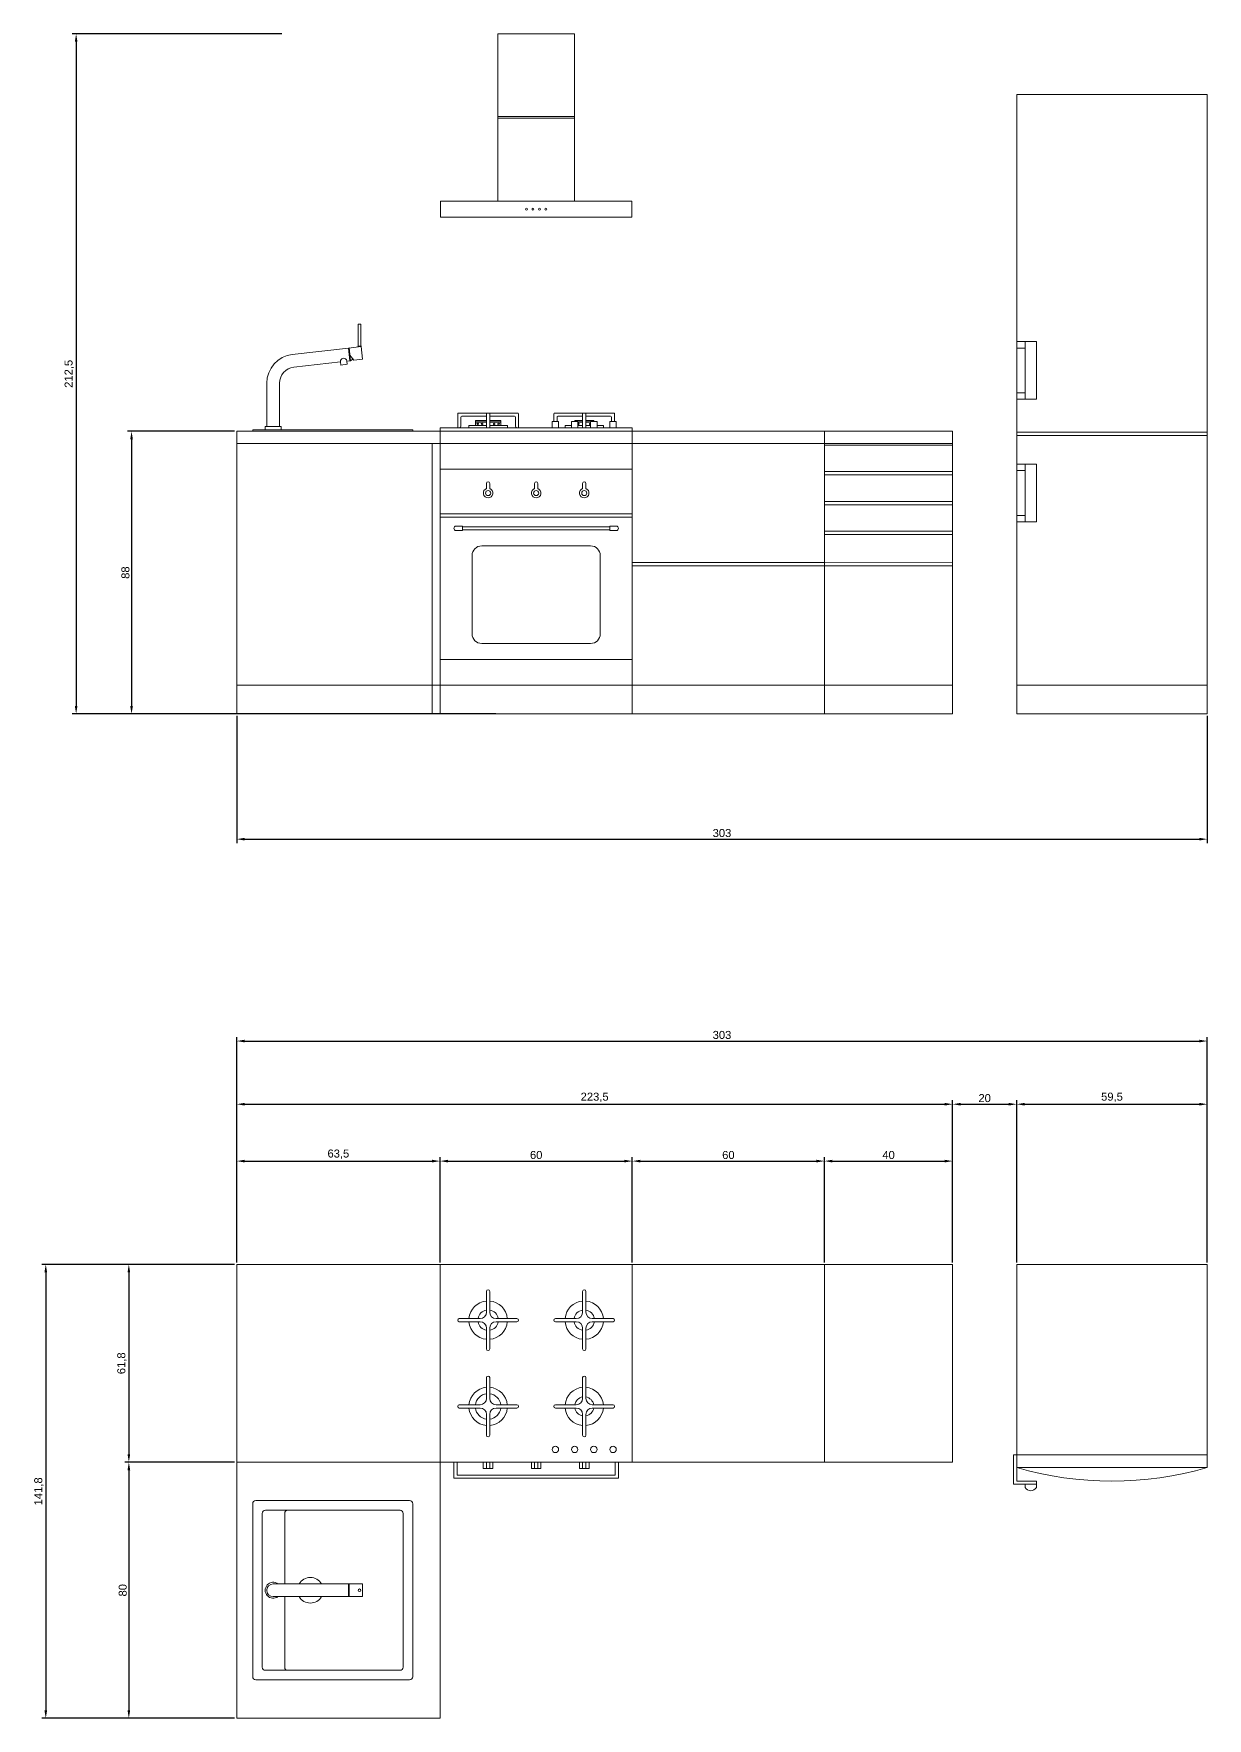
# Model space of a CAD drawing. Header units: millimetres. Extents: x 8372 to 10064, y 3867 to 4393.
# Drawn here: x 9335 to 9701, y 3867 to 4393 of the extents above; entities that cross this region are included whole.
import ezdxf

# ---------------------------------------------------------------- set-up
doc = ezdxf.new("R2010")
doc.units = ezdxf.units.MM
doc.layers.add('L_PIANTA PROSP', color=7, linetype='Continuous', lineweight=20)
doc.layers.add('L_QUOTE', color=7, linetype='Continuous', lineweight=0)
doc.styles.get("Standard").update_dxf_attribs({"font": 'arial.ttf'})
doc.dimstyles.new('ISO-25', dxfattribs={"dimtxt": 2.5, "dimasz": 2.5, "dimexe": 1.25, "dimexo": 0.625, "dimtad": 1, "dimtxsty": 'Standard', "dimcen": 2.5, "dimadec": 0, "dimazin": 0, "dimtfac": 1, "dimtmove": 0, "dimatfit": 3, "dimfxl": 1, "dimarcsym": 0})

# ---------------------------------------------------------------- blocks, each defined once
blk = doc.blocks.new('*D16')
at = {"layer": 'Defpoints', "color": 0, "transparency": 16777216}
for p in [(9397.88, 4180.51), (9700.88, 4180.51), (9700.88, 4141.4)]:
    blk.add_point(p, dxfattribs=at)
at = {"layer": 'L_QUOTE', "color": 0, "lineweight": -2, "transparency": 16777216}
for p, q in [((9397.88, 4179.89), (9397.88, 4140.15)), ((9700.88, 4179.89), (9700.88, 4140.15)), ((9400.38, 4141.4), (9698.38, 4141.4))]:
    blk.add_line(p, q, dxfattribs=at)
at = {"layer": 'L_QUOTE', "color": 0, "transparency": 16777216}
for points in [[(9400.38, 4141.81), (9400.38, 4140.98), (9397.88, 4141.4)], [(9698.38, 4141.81), (9698.38, 4140.98), (9700.88, 4141.4)]]:
    blk.add_solid(points, dxfattribs=at)
at = {"layer": 'L_QUOTE', "color": 0, "transparency": 16777216, "insert": (9549.38, 4143.3), "char_height": 2.5, "attachment_point": 5}
blk.add_mtext('303', dxfattribs=at)
blk = doc.blocks.new('*D17')
at = {"layer": 'Defpoints', "color": 0, "transparency": 16777216}
for p in [(9412.64, 4393.01), (9347.77, 4180.51), (9479.38, 4180.51)]:
    blk.add_point(p, dxfattribs=at)
at = {"layer": 'L_QUOTE', "color": 0, "lineweight": -2, "transparency": 16777216}
for p, q in [((9412.01, 4393.01), (9346.52, 4393.01)), ((9347.77, 4390.51), (9347.77, 4183.01)), ((9478.75, 4180.51), (9346.52, 4180.51))]:
    blk.add_line(p, q, dxfattribs=at)
at = {"layer": 'L_QUOTE', "color": 0, "transparency": 16777216}
for points in [[(9347.35, 4390.51), (9348.18, 4390.51), (9347.77, 4393.01)], [(9347.35, 4183.01), (9348.18, 4183.01), (9347.77, 4180.51)]]:
    blk.add_solid(points, dxfattribs=at)
at = {"layer": 'L_QUOTE', "color": 0, "transparency": 16777216, "insert": (9345.64, 4286.76), "char_height": 2.5, "attachment_point": 5, "rotation": 90}
blk.add_mtext('212,5', dxfattribs=at)
blk = doc.blocks.new('*D18')
at = {"layer": 'Defpoints', "color": 0, "transparency": 16777216}
for p in [(9397.88, 4268.81), (9365.07, 4180.51), (9397.88, 4180.51)]:
    blk.add_point(p, dxfattribs=at)
at = {"layer": 'L_QUOTE', "color": 0, "lineweight": -2, "transparency": 16777216}
for p, q in [((9397.25, 4268.81), (9363.82, 4268.81)), ((9365.07, 4266.31), (9365.07, 4183.01)), ((9397.25, 4180.51), (9363.82, 4180.51))]:
    blk.add_line(p, q, dxfattribs=at)
at = {"layer": 'L_QUOTE', "color": 0, "transparency": 16777216}
for points in [[(9364.65, 4266.31), (9365.49, 4266.31), (9365.07, 4268.81)], [(9364.65, 4183.01), (9365.49, 4183.01), (9365.07, 4180.51)]]:
    blk.add_solid(points, dxfattribs=at)
at = {"layer": 'L_QUOTE', "color": 0, "transparency": 16777216, "insert": (9363.17, 4224.66), "char_height": 2.5, "attachment_point": 5, "rotation": 90}
blk.add_mtext('88', dxfattribs=at)
blk = doc.blocks.new('*D19')
at = {"layer": 'Defpoints', "color": 0, "transparency": 16777216}
for p in [(9700.88, 4078.33), (9397.88, 4008.57), (9700.88, 4008.57)]:
    blk.add_point(p, dxfattribs=at)
at = {"layer": 'L_QUOTE', "color": 0, "lineweight": -2, "transparency": 16777216}
for p, q in [((9397.88, 4009.2), (9397.88, 4079.58)), ((9700.88, 4009.2), (9700.88, 4079.58)), ((9400.38, 4078.33), (9698.38, 4078.33))]:
    blk.add_line(p, q, dxfattribs=at)
at = {"layer": 'L_QUOTE', "color": 0, "transparency": 16777216}
for points in [[(9400.38, 4078.75), (9400.38, 4077.91), (9397.88, 4078.33)], [(9698.38, 4078.75), (9698.38, 4077.91), (9700.88, 4078.33)]]:
    blk.add_solid(points, dxfattribs=at)
at = {"layer": 'L_QUOTE', "color": 0, "transparency": 16777216, "insert": (9549.38, 4080.23), "char_height": 2.5, "attachment_point": 5}
blk.add_mtext('303', dxfattribs=at)
blk = doc.blocks.new('*D20')
at = {"layer": 'Defpoints', "color": 0, "transparency": 16777216}
for p in [(9621.38, 4058.6), (9397.88, 4008.57), (9621.38, 4008.57)]:
    blk.add_point(p, dxfattribs=at)
at = {"layer": 'L_QUOTE', "color": 0, "lineweight": -2, "transparency": 16777216}
for p, q in [((9397.88, 4009.2), (9397.88, 4059.85)), ((9400.38, 4058.6), (9618.88, 4058.6)), ((9621.38, 4009.2), (9621.38, 4059.85))]:
    blk.add_line(p, q, dxfattribs=at)
at = {"layer": 'L_QUOTE', "color": 0, "transparency": 16777216}
for points in [[(9400.38, 4059.01), (9400.38, 4058.18), (9397.88, 4058.6)], [(9618.88, 4059.01), (9618.88, 4058.18), (9621.38, 4058.6)]]:
    blk.add_solid(points, dxfattribs=at)
at = {"layer": 'L_QUOTE', "color": 0, "transparency": 16777216, "insert": (9509.63, 4060.73), "char_height": 2.5, "attachment_point": 5}
blk.add_mtext('223,5', dxfattribs=at)
blk = doc.blocks.new('*D21')
at = {"layer": 'Defpoints', "color": 0, "transparency": 16777216}
for p in [(9641.38, 4058.6), (9621.38, 4008.57), (9641.38, 4008.57)]:
    blk.add_point(p, dxfattribs=at)
at = {"layer": 'L_QUOTE', "color": 0, "lineweight": -2, "transparency": 16777216}
for p, q in [((9621.38, 4009.2), (9621.38, 4059.85)), ((9623.88, 4058.6), (9638.88, 4058.6)), ((9641.38, 4009.2), (9641.38, 4059.85))]:
    blk.add_line(p, q, dxfattribs=at)
at = {"layer": 'L_QUOTE', "color": 0, "transparency": 16777216}
for points in [[(9623.88, 4059.01), (9623.88, 4058.18), (9621.38, 4058.6)], [(9638.88, 4059.01), (9638.88, 4058.18), (9641.38, 4058.6)]]:
    blk.add_solid(points, dxfattribs=at)
at = {"layer": 'L_QUOTE', "color": 0, "transparency": 16777216, "insert": (9631.38, 4060.5), "char_height": 2.5, "attachment_point": 5}
blk.add_mtext('20', dxfattribs=at)
blk = doc.blocks.new('*D22')
at = {"layer": 'Defpoints', "color": 0, "transparency": 16777216}
for p in [(9700.88, 4058.6), (9641.38, 4008.57), (9700.88, 4008.57)]:
    blk.add_point(p, dxfattribs=at)
at = {"layer": 'L_QUOTE', "color": 0, "lineweight": -2, "transparency": 16777216}
for p, q in [((9641.38, 4009.2), (9641.38, 4059.85)), ((9643.88, 4058.6), (9698.38, 4058.6)), ((9700.88, 4009.2), (9700.88, 4059.85))]:
    blk.add_line(p, q, dxfattribs=at)
at = {"layer": 'L_QUOTE', "color": 0, "transparency": 16777216}
for points in [[(9643.88, 4059.01), (9643.88, 4058.18), (9641.38, 4058.6)], [(9698.38, 4059.01), (9698.38, 4058.18), (9700.88, 4058.6)]]:
    blk.add_solid(points, dxfattribs=at)
at = {"layer": 'L_QUOTE', "color": 0, "transparency": 16777216, "insert": (9671.13, 4060.73), "char_height": 2.5, "attachment_point": 5}
blk.add_mtext('59,5', dxfattribs=at)
blk = doc.blocks.new('*D23')
at = {"layer": 'Defpoints', "color": 0, "transparency": 16777216}
for p in [(9461.38, 4040.83), (9397.88, 4008.57), (9461.38, 4008.57)]:
    blk.add_point(p, dxfattribs=at)
at = {"layer": 'L_QUOTE', "color": 0, "lineweight": -2, "transparency": 16777216}
for p, q in [((9397.88, 4009.2), (9397.88, 4042.08)), ((9461.38, 4009.2), (9461.38, 4042.08)), ((9400.38, 4040.83), (9458.88, 4040.83))]:
    blk.add_line(p, q, dxfattribs=at)
at = {"layer": 'L_QUOTE', "color": 0, "transparency": 16777216}
for points in [[(9400.38, 4041.25), (9400.38, 4040.41), (9397.88, 4040.83)], [(9458.88, 4041.25), (9458.88, 4040.41), (9461.38, 4040.83)]]:
    blk.add_solid(points, dxfattribs=at)
at = {"layer": 'L_QUOTE', "color": 0, "transparency": 16777216, "insert": (9429.63, 4042.96), "char_height": 2.5, "attachment_point": 5}
blk.add_mtext('63,5', dxfattribs=at)
blk = doc.blocks.new('*D24')
at = {"layer": 'Defpoints', "color": 0, "transparency": 16777216}
for p in [(9521.38, 4040.83), (9461.38, 4008.57), (9521.38, 4008.57)]:
    blk.add_point(p, dxfattribs=at)
at = {"layer": 'L_QUOTE', "color": 0, "lineweight": -2, "transparency": 16777216}
for p, q in [((9461.38, 4009.2), (9461.38, 4042.08)), ((9521.38, 4009.2), (9521.38, 4042.08)), ((9463.88, 4040.83), (9518.88, 4040.83))]:
    blk.add_line(p, q, dxfattribs=at)
at = {"layer": 'L_QUOTE', "color": 0, "transparency": 16777216}
for points in [[(9463.88, 4041.25), (9463.88, 4040.41), (9461.38, 4040.83)], [(9518.88, 4041.25), (9518.88, 4040.41), (9521.38, 4040.83)]]:
    blk.add_solid(points, dxfattribs=at)
at = {"layer": 'L_QUOTE', "color": 0, "transparency": 16777216, "insert": (9491.38, 4042.73), "char_height": 2.5, "attachment_point": 5}
blk.add_mtext('60', dxfattribs=at)
blk = doc.blocks.new('*D25')
at = {"layer": 'Defpoints', "color": 0, "transparency": 16777216}
for p in [(9581.38, 4040.83), (9521.38, 4008.57), (9581.38, 4008.57)]:
    blk.add_point(p, dxfattribs=at)
at = {"layer": 'L_QUOTE', "color": 0, "lineweight": -2, "transparency": 16777216}
for p, q in [((9521.38, 4009.2), (9521.38, 4042.08)), ((9581.38, 4009.2), (9581.38, 4042.08)), ((9523.88, 4040.83), (9578.88, 4040.83))]:
    blk.add_line(p, q, dxfattribs=at)
at = {"layer": 'L_QUOTE', "color": 0, "transparency": 16777216}
for points in [[(9523.88, 4041.25), (9523.88, 4040.41), (9521.38, 4040.83)], [(9578.88, 4041.25), (9578.88, 4040.41), (9581.38, 4040.83)]]:
    blk.add_solid(points, dxfattribs=at)
at = {"layer": 'L_QUOTE', "color": 0, "transparency": 16777216, "insert": (9551.38, 4042.73), "char_height": 2.5, "attachment_point": 5}
blk.add_mtext('60', dxfattribs=at)
blk = doc.blocks.new('*D26')
at = {"layer": 'Defpoints', "color": 0, "transparency": 16777216}
for p in [(9621.38, 4040.83), (9581.38, 4008.57), (9621.38, 4008.57)]:
    blk.add_point(p, dxfattribs=at)
at = {"layer": 'L_QUOTE', "color": 0, "lineweight": -2, "transparency": 16777216}
for p, q in [((9581.38, 4009.2), (9581.38, 4042.08)), ((9621.38, 4009.2), (9621.38, 4042.08)), ((9583.88, 4040.83), (9618.88, 4040.83))]:
    blk.add_line(p, q, dxfattribs=at)
at = {"layer": 'L_QUOTE', "color": 0, "transparency": 16777216}
for points in [[(9583.88, 4041.25), (9583.88, 4040.41), (9581.38, 4040.83)], [(9618.88, 4041.25), (9618.88, 4040.41), (9621.38, 4040.83)]]:
    blk.add_solid(points, dxfattribs=at)
at = {"layer": 'L_QUOTE', "color": 0, "transparency": 16777216, "insert": (9601.38, 4042.73), "char_height": 2.5, "attachment_point": 5}
blk.add_mtext('40', dxfattribs=at)
blk = doc.blocks.new('*D27')
at = {"layer": 'Defpoints', "color": 0, "transparency": 16777216}
for p in [(9397.88, 4008.57), (9338.29, 3866.77), (9397.88, 3866.77)]:
    blk.add_point(p, dxfattribs=at)
at = {"layer": 'L_QUOTE', "color": 0, "lineweight": -2, "transparency": 16777216}
for p, q in [((9397.25, 4008.57), (9337.04, 4008.57)), ((9338.29, 4006.07), (9338.29, 3869.27)), ((9397.25, 3866.77), (9337.04, 3866.77))]:
    blk.add_line(p, q, dxfattribs=at)
at = {"layer": 'L_QUOTE', "color": 0, "transparency": 16777216}
for points in [[(9337.88, 4006.07), (9338.71, 4006.07), (9338.29, 4008.57)], [(9337.88, 3869.27), (9338.71, 3869.27), (9338.29, 3866.77)]]:
    blk.add_solid(points, dxfattribs=at)
at = {"layer": 'L_QUOTE', "color": 0, "transparency": 16777216, "insert": (9336.16, 3937.67), "char_height": 2.5, "attachment_point": 5, "rotation": 90}
blk.add_mtext('141,8', dxfattribs=at)
blk = doc.blocks.new('*D28')
at = {"layer": 'Defpoints', "color": 0, "transparency": 16777216}
for p in [(9397.88, 4008.57), (9364.22, 3946.77), (9397.88, 3946.77)]:
    blk.add_point(p, dxfattribs=at)
at = {"layer": 'L_QUOTE', "color": 0, "lineweight": -2, "transparency": 16777216}
for p, q in [((9397.25, 4008.57), (9362.97, 4008.57)), ((9364.22, 4006.07), (9364.22, 3949.27)), ((9397.25, 3946.77), (9362.97, 3946.77))]:
    blk.add_line(p, q, dxfattribs=at)
at = {"layer": 'L_QUOTE', "color": 0, "transparency": 16777216}
for points in [[(9363.81, 4006.07), (9364.64, 4006.07), (9364.22, 4008.57)], [(9363.81, 3949.27), (9364.64, 3949.27), (9364.22, 3946.77)]]:
    blk.add_solid(points, dxfattribs=at)
at = {"layer": 'L_QUOTE', "color": 0, "transparency": 16777216, "insert": (9362.09, 3977.67), "char_height": 2.5, "attachment_point": 5, "rotation": 90}
blk.add_mtext('61,8', dxfattribs=at)
blk = doc.blocks.new('*D29')
at = {"layer": 'Defpoints', "color": 0, "transparency": 16777216}
for p in [(9397.88, 3946.77), (9364.22, 3866.77), (9397.88, 3866.77)]:
    blk.add_point(p, dxfattribs=at)
at = {"layer": 'L_QUOTE', "color": 0, "lineweight": -2, "transparency": 16777216}
for p, q in [((9397.25, 3946.77), (9362.97, 3946.77)), ((9364.22, 3944.27), (9364.22, 3869.27)), ((9397.25, 3866.77), (9362.97, 3866.77))]:
    blk.add_line(p, q, dxfattribs=at)
at = {"layer": 'L_QUOTE', "color": 0, "transparency": 16777216}
for points in [[(9363.81, 3944.27), (9364.64, 3944.27), (9364.22, 3946.77)], [(9363.81, 3869.27), (9364.64, 3869.27), (9364.22, 3866.77)]]:
    blk.add_solid(points, dxfattribs=at)
at = {"layer": 'L_QUOTE', "color": 0, "transparency": 16777216, "insert": (9362.32, 3906.77), "char_height": 2.5, "attachment_point": 5, "rotation": 90}
blk.add_mtext('80', dxfattribs=at)

msp = doc.modelspace()

# ---------------------------------------------------------------- linework, layer by layer
at = {"layer": 'L_PIANTA PROSP'}
for p, q in [((9479.38, 4393.012), (9503.38, 4393.012)), ((9479.38, 4393.012), (9503.38, 4393.012)), ((9479.38, 4340.712), (9479.38, 4393.012)), ((9479.38, 4393.012), (9503.38, 4393.012)), ((9503.38, 4393.012), (9503.38, 4340.712)), ((9503.38, 4367.112), (9479.38, 4367.112)), ((9479.38, 4367.112), (9479.38, 4366.612)), ((9479.38, 4366.612), (9503.38, 4366.612)), ((9503.38, 4366.862), (9503.38, 4367.112)), ((9461.48, 4335.712), (9461.48, 4340.712)), ((9461.48, 4335.712), (9461.48, 4340.712)), ((9461.48, 4340.712), (9521.28, 4340.712)), ((9461.48, 4335.712), (9461.48, 4340.712)), ((9491.38, 4340.712), (9479.38, 4340.712)), ((9521.28, 4335.712), (9521.28, 4340.712)), ((9521.28, 4335.712), (9521.28, 4340.712)), ((9521.28, 4335.712), (9521.28, 4340.712)), ((9491.38, 4335.712), (9461.48, 4335.712)), ((9491.38, 4335.712), (9521.28, 4335.712)), ((9435.837, 4295.369), (9435.837, 4302.312)), ((9435.837, 4302.312), (9436.637, 4302.312)), ((9436.637, 4302.312), (9436.637, 4295.461)), ((9432.78, 4294.817), (9415.254, 4292.806)), ((9432.78, 4294.817), (9436.754, 4295.273)), ((9432.78, 4294.817), (9432.978, 4294.84)), ((9432.78, 4294.817), (9433.236, 4290.843)), ((9432.978, 4294.84), (9433.434, 4290.866)), ((9436.731, 4295.472), (9435.737, 4295.358)), ((9435.737, 4295.358), (9435.837, 4295.369)), ((9435.737, 4295.358), (9435.76, 4295.159)), ((9436.754, 4295.273), (9436.731, 4295.472)), ((9436.754, 4295.273), (9437.21, 4291.299)), ((9430.255, 4290.501), (9415.71, 4288.832)), ((9430.369, 4289.508), (9430.255, 4290.501)), ((9432.356, 4289.736), (9430.369, 4289.508)), ((9433.236, 4290.843), (9432.242, 4290.729)), ((9433.236, 4290.843), (9432.242, 4290.729)), ((9432.242, 4290.729), (9432.356, 4289.736)), ((9433.434, 4290.866), (9433.236, 4290.843)), ((9434.428, 4290.98), (9433.238, 4292.579)), ((9433.434, 4290.866), (9434.128, 4291.382)), ((9437.21, 4291.299), (9434.428, 4290.98)), ((9407.28, 4270.312), (9407.28, 4283.865)), ((9411.28, 4270.312), (9411.28, 4283.865)), ((9466.88, 4274.212), (9466.88, 4269.912)), ((9467.18, 4274.512), (9485.58, 4274.512)), ((9467.88, 4273.212), (9467.88, 4270.412)), ((9475.88, 4273.512), (9468.18, 4273.512)), ((9475.88, 4274.512), (9476.88, 4274.512)), ((9475.88, 4269.912), (9475.88, 4274.212)), ((9475.88, 4274.212), (9475.88, 4273.512)), ((9476.88, 4274.212), (9476.88, 4269.912)), ((9476.88, 4274.212), (9476.88, 4273.512)), ((9476.88, 4273.512), (9484.58, 4273.512)), ((9484.88, 4273.212), (9484.88, 4270.412)), ((9485.88, 4269.912), (9485.88, 4274.212)), ((9496.88, 4271.912), (9496.88, 4274.212)), ((9497.18, 4274.512), (9515.58, 4274.512)), ((9497.88, 4273.212), (9497.88, 4271.912)), ((9498.18, 4273.512), (9505.88, 4273.512)), ((9505.88, 4269.912), (9505.88, 4274.212)), ((9505.88, 4274.212), (9505.88, 4273.512)), ((9506.88, 4274.212), (9506.88, 4269.912)), ((9506.88, 4274.212), (9506.88, 4273.512)), ((9506.88, 4273.512), (9514.58, 4273.512)), ((9514.88, 4273.212), (9514.88, 4271.912)), ((9515.88, 4271.912), (9515.88, 4274.212)), ((9397.88, 4265.012), (9397.88, 4268.812)), ((9397.88, 4268.812), (9521.38, 4268.812)), ((9397.88, 4268.812), (9461.38, 4268.812)), ((9453.88, 4268.812), (9397.88, 4268.812)), ((9397.88, 4268.812), (9402.38, 4268.812)), ((9397.88, 4268.812), (9402.88, 4268.812)), ((9402.38, 4268.812), (9399.88, 4268.812)), ((9402.88, 4268.812), (9402.88, 4269.312)), ((9402.88, 4268.812), (9402.88, 4269.312)), ((9402.88, 4269.312), (9452.88, 4269.312)), ((9404.88, 4268.812), (9425.88, 4268.812)), ((9406.78, 4269.312), (9406.78, 4270.312)), ((9406.78, 4270.312), (9411.78, 4270.312)), ((9406.78, 4270.312), (9407.78, 4270.312)), ((9406.78, 4270.312), (9407.28, 4270.312)), ((9456.88, 4268.812), (9406.88, 4268.812)), ((9411.78, 4270.312), (9410.78, 4270.312)), ((9411.78, 4270.312), (9411.28, 4270.312)), ((9411.78, 4270.312), (9411.78, 4269.312)), ((9452.88, 4268.812), (9452.88, 4269.312)), ((9461.38, 4268.812), (9461.38, 4269.912)), ((9461.38, 4269.912), (9521.38, 4269.912)), ((9461.38, 4268.812), (9461.38, 4265.012)), ((9470.38, 4270.612), (9475.88, 4270.612)), ((9470.38, 4270.612), (9470.38, 4269.912)), ((9473.13, 4270.612), (9471.755, 4270.612)), ((9475.88, 4272.212), (9472.411, 4272.212)), ((9472.411, 4271.812), (9472.411, 4272.212)), ((9472.411, 4271.812), (9475.88, 4271.812)), ((9475.88, 4271.612), (9472.411, 4271.612)), ((9472.411, 4271.612), (9472.711, 4271.612)), ((9472.411, 4271.612), (9472.411, 4270.612)), ((9472.711, 4271.612), (9472.711, 4271.812)), ((9473.13, 4270.612), (9474.505, 4270.612)), ((9476.88, 4272.212), (9480.348, 4272.212)), ((9476.88, 4271.812), (9480.348, 4271.812)), ((9480.348, 4271.612), (9476.88, 4271.612)), ((9476.88, 4270.612), (9482.38, 4270.612)), ((9476.88, 4270.612), (9478.255, 4270.612)), ((9480.048, 4271.612), (9480.048, 4271.812)), ((9480.348, 4271.612), (9480.048, 4271.612)), ((9480.348, 4271.812), (9480.348, 4272.212)), ((9480.348, 4271.612), (9480.348, 4270.612)), ((9482.38, 4270.612), (9482.38, 4269.912)), ((9498.38, 4271.912), (9496.38, 4271.912)), ((9496.38, 4271.912), (9496.38, 4269.912)), ((9498.38, 4269.912), (9498.38, 4271.912)), ((9502.38, 4269.912), (9498.38, 4269.912)), ((9500.38, 4270.612), (9502.38, 4270.612)), ((9500.38, 4270.612), (9500.38, 4269.912)), ((9502.38, 4270.612), (9501.755, 4270.612)), ((9504.38, 4271.912), (9502.38, 4271.912)), ((9502.38, 4271.912), (9502.38, 4269.912)), ((9505.88, 4272.212), (9503.422, 4272.212)), ((9503.422, 4272.212), (9503.422, 4271.912)), ((9504.38, 4269.912), (9504.38, 4271.912)), ((9504.38, 4271.812), (9505.88, 4271.812)), ((9505.88, 4271.612), (9504.38, 4271.612)), ((9504.38, 4270.612), (9505.88, 4270.612)), ((9504.38, 4270.612), (9504.505, 4270.612)), ((9506.38, 4269.912), (9504.38, 4269.912)), ((9509.338, 4272.212), (9506.88, 4272.212)), ((9506.88, 4271.812), (9508.38, 4271.812)), ((9508.38, 4271.612), (9506.88, 4271.612)), ((9506.88, 4270.612), (9508.38, 4270.612)), ((9506.88, 4270.612), (9508.255, 4270.612)), ((9508.38, 4269.912), (9508.38, 4271.912)), ((9508.38, 4271.912), (9510.38, 4271.912)), ((9509.338, 4272.212), (9509.338, 4271.912)), ((9510.38, 4271.912), (9510.38, 4269.912)), ((9510.38, 4270.612), (9512.38, 4270.612)), ((9512.38, 4270.612), (9512.38, 4269.912)), ((9514.38, 4269.912), (9514.38, 4271.912)), ((9514.38, 4271.912), (9516.38, 4271.912)), ((9516.38, 4271.912), (9516.38, 4269.912)), ((9521.38, 4185.012), (9521.38, 4269.912)), ((9397.88, 4265.012), (9397.88, 4261.212)), ((9461.38, 4265.012), (9397.88, 4265.012)), ((9397.88, 4265.012), (9458.88, 4265.012)), ((9402.88, 4265.012), (9452.88, 4265.012)), ((9402.88, 4265.012), (9412.88, 4265.012)), ((9452.88, 4265.012), (9449.88, 4265.012)), ((9458.88, 4265.012), (9453.88, 4265.012)), ((9458.88, 4265.012), (9456.88, 4265.012)), ((9458.88, 4265.012), (9458.88, 4185.012)), ((9461.38, 4185.012), (9461.38, 4265.012)), ((9461.38, 4265.012), (9521.38, 4265.012)), ((9461.38, 4265.012), (9461.38, 4264.712)), ((9465.88, 4265.012), (9464.88, 4265.012)), ((9467.88, 4265.012), (9466.88, 4265.012)), ((9467.88, 4265.012), (9467.88, 4265.012)), ((9476.38, 4265.012), (9475.88, 4265.012)), ((9484.88, 4265.012), (9485.88, 4265.012)), ((9486.88, 4265.012), (9487.88, 4265.012)), ((9521.38, 4264.712), (9521.38, 4254.712)), ((9461.38, 4257.012), (9521.38, 4257.012)), ((9461.38, 4254.712), (9461.38, 4254.412)), ((9475.88, 4250.926), (9475.88, 4252.512)), ((9491.38, 4257.012), (9476.38, 4257.012)), ((9476.88, 4252.512), (9476.88, 4250.926)), ((9490.88, 4250.926), (9490.88, 4252.512)), ((9491.88, 4252.512), (9491.88, 4250.926)), ((9505.88, 4250.926), (9505.88, 4252.512)), ((9506.88, 4252.512), (9506.88, 4250.926)), ((9521.38, 4254.412), (9521.38, 4244.412)), ((9461.38, 4244.412), (9461.38, 4244.112)), ((9461.38, 4243.012), (9521.38, 4243.012)), ((9461.38, 4242.012), (9521.38, 4242.012)), ((9491.38, 4243.012), (9506.38, 4243.012)), ((9521.38, 4244.112), (9521.38, 4234.112)), ((9468.38, 4239.212), (9466.38, 4239.212)), ((9466.38, 4237.812), (9468.38, 4237.812)), ((9468.38, 4238.012), (9468.38, 4239.212)), ((9468.38, 4239.012), (9491.38, 4239.012)), ((9514.38, 4238.012), (9468.38, 4238.012)), ((9468.38, 4238.012), (9468.38, 4237.812)), ((9491.38, 4239.012), (9514.38, 4239.012)), ((9514.38, 4239.212), (9514.38, 4237.812)), ((9516.38, 4239.212), (9514.38, 4239.212)), ((9514.38, 4238.012), (9514.38, 4237.812)), ((9516.38, 4237.812), (9514.38, 4237.812)), ((9461.38, 4234.112), (9461.38, 4233.812)), ((9491.38, 4233.012), (9474.38, 4233.012)), ((9491.38, 4233.012), (9508.38, 4233.012)), ((9521.38, 4233.812), (9521.38, 4223.812)), ((9471.38, 4205.512), (9471.38, 4230.012)), ((9511.38, 4205.512), (9511.38, 4230.012)), ((9461.38, 4223.812), (9461.38, 4223.512)), ((9491.38, 4202.512), (9474.38, 4202.512)), ((9491.38, 4202.512), (9508.38, 4202.512)), ((9461.38, 4197.512), (9521.38, 4197.512)), ((9397.88, 4008.57), (9397.88, 3866.77)), ((9397.88, 4008.57), (9461.38, 4008.57)), ((9461.38, 4008.57), (9461.38, 3866.77)), ((9461.38, 4008.57), (9461.38, 4000.64)), ((9521.38, 4008.57), (9521.38, 3946.77)), ((9475.88, 4000.14), (9475.88, 3993.64)), ((9475.88, 4000.14), (9475.88, 3999.64)), ((9476.88, 3994.64), (9476.88, 4000.14)), ((9505.88, 4000.14), (9505.88, 3993.64)), ((9505.88, 4000.14), (9505.88, 3999.64)), ((9506.88, 3994.64), (9506.88, 4000.14)), ((9476.88, 3994.64), (9476.88, 3993.64)), ((9506.88, 3994.64), (9506.88, 3993.64)), ((9473.88, 3991.64), (9467.38, 3991.64)), ((9473.88, 3990.64), (9467.38, 3990.64)), ((9478.88, 3991.64), (9478.88, 3991.64)), ((9478.88, 3991.64), (9479.88, 3991.64)), ((9478.88, 3990.64), (9479.88, 3990.64)), ((9480.171, 3991.64), (9479.88, 3991.64)), ((9479.88, 3990.64), (9485.38, 3990.64)), ((9479.88, 3990.64), (9479.88, 3990.64)), ((9479.88, 3990.64), (9479.88, 3990.64)), ((9482.171, 3991.64), (9480.171, 3991.64)), ((9482.171, 3991.64), (9483.582, 3991.64)), ((9483.582, 3991.64), (9484.609, 3991.64)), ((9484.096, 3991.64), (9484.096, 3991.64)), ((9484.609, 3991.64), (9485.38, 3991.64)), ((9503.88, 3991.64), (9497.38, 3991.64)), ((9503.88, 3990.64), (9497.38, 3990.64)), ((9508.88, 3991.64), (9508.88, 3991.64)), ((9508.88, 3991.64), (9509.88, 3991.64)), ((9508.88, 3990.64), (9509.88, 3990.64)), ((9510.171, 3991.64), (9509.88, 3991.64)), ((9509.88, 3990.64), (9515.38, 3990.64)), ((9509.88, 3990.64), (9509.88, 3990.64)), ((9509.88, 3990.64), (9509.88, 3990.64)), ((9512.171, 3991.64), (9510.171, 3991.64)), ((9512.171, 3991.64), (9513.582, 3991.64)), ((9513.582, 3991.64), (9514.609, 3991.64)), ((9514.096, 3991.64), (9514.096, 3991.64)), ((9514.609, 3991.64), (9515.38, 3991.64)), ((9475.88, 3988.64), (9475.88, 3982.14)), ((9476.88, 3987.64), (9476.88, 3988.603)), ((9476.88, 3988.603), (9476.88, 3988.603)), ((9476.88, 3982.14), (9476.88, 3987.64)), ((9476.88, 3987.64), (9476.88, 3987.64)), ((9476.88, 3987.64), (9476.88, 3987.64)), ((9505.88, 3988.64), (9505.88, 3982.14)), ((9506.88, 3987.64), (9506.88, 3988.603)), ((9506.88, 3988.603), (9506.88, 3988.603)), ((9506.88, 3982.14), (9506.88, 3987.64)), ((9506.88, 3987.64), (9506.88, 3987.64)), ((9506.88, 3987.64), (9506.88, 3987.64)), ((9475.88, 3973.2), (9475.88, 3966.7)), ((9475.88, 3973.2), (9475.88, 3972.7)), ((9476.88, 3967.7), (9476.88, 3973.2)), ((9505.88, 3973.2), (9505.88, 3966.7)), ((9505.88, 3973.2), (9505.88, 3972.7)), ((9506.88, 3967.7), (9506.88, 3973.2)), ((9473.88, 3964.7), (9467.38, 3964.7)), ((9473.88, 3963.7), (9467.38, 3963.7)), ((9476.88, 3967.7), (9476.88, 3966.7)), ((9478.88, 3964.7), (9478.88, 3964.7)), ((9478.88, 3964.7), (9479.88, 3964.7)), ((9478.88, 3963.7), (9479.88, 3963.7)), ((9480.171, 3964.7), (9479.88, 3964.7)), ((9479.88, 3963.7), (9485.38, 3963.7)), ((9479.88, 3963.7), (9479.88, 3963.7)), ((9479.88, 3963.7), (9479.88, 3963.7)), ((9482.171, 3964.7), (9480.171, 3964.7)), ((9482.171, 3964.7), (9483.582, 3964.7)), ((9483.582, 3964.7), (9484.609, 3964.7)), ((9484.096, 3964.7), (9484.096, 3964.7)), ((9484.609, 3964.7), (9485.38, 3964.7)), ((9503.88, 3964.7), (9497.38, 3964.7)), ((9503.88, 3963.7), (9497.38, 3963.7)), ((9506.88, 3967.7), (9506.88, 3966.7)), ((9508.88, 3964.7), (9508.88, 3964.7)), ((9508.88, 3964.7), (9509.88, 3964.7)), ((9508.88, 3963.7), (9509.88, 3963.7)), ((9510.171, 3964.7), (9509.88, 3964.7)), ((9509.88, 3963.7), (9515.38, 3963.7)), ((9509.88, 3963.7), (9509.88, 3963.7)), ((9509.88, 3963.7), (9509.88, 3963.7)), ((9512.171, 3964.7), (9510.171, 3964.7)), ((9512.171, 3964.7), (9513.582, 3964.7)), ((9513.582, 3964.7), (9514.609, 3964.7)), ((9514.096, 3964.7), (9514.096, 3964.7)), ((9514.609, 3964.7), (9515.38, 3964.7)), ((9475.88, 3961.7), (9475.88, 3955.2)), ((9476.88, 3960.7), (9476.88, 3961.663)), ((9476.88, 3961.663), (9476.88, 3961.663)), ((9476.88, 3955.2), (9476.88, 3960.7)), ((9476.88, 3960.7), (9476.88, 3960.7)), ((9476.88, 3960.7), (9476.88, 3960.7)), ((9505.88, 3961.7), (9505.88, 3955.2)), ((9506.88, 3960.7), (9506.88, 3961.663)), ((9506.88, 3961.663), (9506.88, 3961.663)), ((9506.88, 3955.2), (9506.88, 3960.7)), ((9506.88, 3960.7), (9506.88, 3960.7)), ((9506.88, 3960.7), (9506.88, 3960.7)), ((9461.38, 3946.77), (9461.38, 3949.77)), ((9397.88, 3946.77), (9397.88, 3866.77)), ((9465.68, 3946.77), (9465.68, 3941.77)), ((9465.68, 3946.77), (9466.68, 3946.77)), ((9465.68, 3941.77), (9517.08, 3941.77)), ((9466.68, 3946.77), (9466.68, 3942.77)), ((9516.08, 3942.77), (9466.68, 3942.77)), ((9474.88, 3946.77), (9474.88, 3944.77)), ((9474.88, 3944.77), (9477.88, 3944.77)), ((9475.88, 3946.77), (9475.88, 3944.77)), ((9476.88, 3946.77), (9476.88, 3944.77)), ((9477.88, 3944.77), (9477.88, 3946.77)), ((9489.88, 3946.77), (9489.88, 3944.77)), ((9489.88, 3944.77), (9492.88, 3944.77)), ((9490.88, 3946.77), (9490.88, 3944.77)), ((9491.88, 3946.77), (9491.88, 3944.77)), ((9492.88, 3944.77), (9492.88, 3946.77)), ((9504.88, 3946.77), (9504.88, 3944.77)), ((9504.88, 3944.77), (9507.88, 3944.77)), ((9505.88, 3946.77), (9505.88, 3944.77)), ((9506.88, 3946.77), (9506.88, 3944.77)), ((9507.88, 3944.77), (9507.88, 3946.77)), ((9517.08, 3946.77), (9516.08, 3946.77)), ((9516.08, 3946.77), (9516.08, 3942.77)), ((9517.08, 3941.77), (9517.08, 3946.77)), ((9402.88, 3933.77), (9402.88, 3933.615)), ((9402.88, 3930.77), (9402.88, 3933.615)), ((9403.88, 3934.77), (9451.88, 3934.77)), ((9451.88, 3934.77), (9403.88, 3934.77)), ((9412.88, 3931.77), (9406.88, 3931.77)), ((9448.88, 3931.77), (9412.88, 3931.77)), ((9452.88, 3930.77), (9452.88, 3933.77)), ((9402.88, 3930.77), (9402.88, 3882.77)), ((9405.88, 3927.77), (9405.88, 3930.77)), ((9405.88, 3927.77), (9405.88, 3885.77)), ((9412.88, 3930.77), (9412.88, 3927.77)), ((9412.88, 3927.77), (9412.88, 3908.77)), ((9449.88, 3930.77), (9449.88, 3927.77)), ((9449.88, 3885.77), (9449.88, 3927.77)), ((9452.88, 3930.77), (9452.88, 3882.77)), ((9452.88, 3930.77), (9452.88, 3928.77)), ((9452.88, 3930.77), (9452.88, 3928.77)), ((9410.28, 3908.77), (9409.28, 3908.77)), ((9410.28, 3904.77), (9409.28, 3904.77)), ((9410.28, 3908.77), (9437.21, 3908.77)), ((9410.28, 3904.77), (9437.21, 3904.77)), ((9412.88, 3904.77), (9412.88, 3885.77)), ((9432.78, 3908.77), (9432.78, 3904.77)), ((9432.978, 3908.77), (9432.978, 3904.77)), ((9437.21, 3908.77), (9437.21, 3904.77)), ((9405.88, 3885.77), (9405.88, 3882.77)), ((9412.88, 3885.77), (9412.88, 3882.77)), ((9449.88, 3885.77), (9449.88, 3882.77)), ((9452.88, 3884.77), (9452.88, 3882.77)), ((9402.88, 3882.77), (9402.88, 3879.77)), ((9451.88, 3878.77), (9403.88, 3878.77)), ((9451.88, 3878.77), (9403.88, 3878.77)), ((9412.88, 3881.77), (9406.88, 3881.77)), ((9412.88, 3881.77), (9413.88, 3881.77)), ((9413.88, 3881.77), (9448.88, 3881.77)), ((9452.88, 3882.77), (9452.88, 3879.77)), ((9397.88, 3866.77), (9461.38, 3866.77))]:
    msp.add_line(p, q, dxfattribs=at)
for centre, radius in [((9488.38, 4338.212), 0.3), ((9490.38, 4338.212), 0.3), ((9492.38, 4338.212), 0.3), ((9494.38, 4338.212), 0.3), ((9473.13, 4271.112), 0.25), ((9474.505, 4271.112), 0.25), ((9478.255, 4271.112), 0.25), ((9479.63, 4271.112), 0.25), ((9476.38, 4249.512), 0.8), ((9491.38, 4249.512), 0.8), ((9506.38, 4249.512), 0.8), ((9497.38, 3950.77), 1), ((9503.38, 3950.77), 1), ((9509.38, 3950.77), 1), ((9515.38, 3950.77), 1), ((9436.237, 3906.77), 0.4)]:
    msp.add_circle(centre, radius, dxfattribs=at)
for centre, radius, start, end in [((9416.28, 4283.865), 9, 96.5444, 180), ((9431.249, 4290.615), 1, 6.5444, 186.5444), ((9416.28, 4283.865), 5, 96.5444, 180), ((9467.18, 4274.212), 0.3, 90, 180), ((9468.18, 4273.212), 0.3, 90, 180), ((9476.18, 4274.212), 0.3, 90, 180), ((9476.58, 4274.212), 0.3, 0, 90), ((9484.58, 4273.212), 0.3, 0, 90), ((9485.58, 4274.212), 0.3, 0, 90), ((9497.18, 4274.212), 0.3, 90, 180), ((9498.18, 4273.212), 0.3, 90, 180), ((9506.18, 4274.212), 0.3, 90, 180), ((9506.58, 4274.212), 0.3, 0, 90), ((9514.58, 4273.212), 0.3, 0, 90), ((9515.58, 4274.212), 0.3, 0, 90), ((9467.38, 4270.412), 0.5, 270, 0), ((9485.38, 4270.412), 0.5, 180, 270), ((9504.505, 4271.112), 0.25, 240, 120), ((9508.255, 4271.112), 0.25, 60, 300), ((9476.38, 4252.512), 0.5, 0, 180), ((9491.38, 4252.512), 0.5, 0, 180), ((9506.38, 4252.512), 0.5, 0, 180), ((9476.38, 4249.512), 1.5, 109.47122, 70.52878), ((9491.38, 4249.512), 1.5, 109.47122, 70.52878), ((9506.38, 4249.512), 1.5, 109.47122, 70.52878), ((9466.38, 4238.512), 0.7, 90, 270), ((9516.38, 4238.512), 0.7, 270, 90), ((9474.38, 4230.012), 3, 90, 180), ((9508.38, 4230.012), 3, 0, 90), ((9474.38, 4205.512), 3, 180, 270), ((9508.38, 4205.512), 3, 270, 0), ((9476.38, 4000.14), 0.5, 0, 180), ((9506.38, 4000.14), 0.5, 0, 180), ((9476.38, 3991.14), 6, 94.78019, 175.21981), ((9476.38, 3991.14), 3.2, 98.9893, 171.0107), ((9476.38, 3991.14), 6, 4.78019, 85.21981), ((9476.38, 3991.14), 3.2, 8.9893, 81.0107), ((9506.38, 3991.14), 6, 94.78019, 175.21981), ((9506.38, 3991.14), 3.2, 98.9893, 171.0107), ((9506.38, 3991.14), 6, 4.78019, 85.21981), ((9506.38, 3991.14), 3.2, 8.9893, 81.0107), ((9467.38, 3991.14), 0.5, 90, 270), ((9476.38, 3991.14), 6, 184.78019, 265.21981), ((9476.38, 3991.14), 3.2, 188.9893, 261.0107), ((9473.88, 3993.64), 2, 270, 0), ((9473.88, 3988.64), 2, 0, 90), ((9478.88, 3993.64), 2, 180, 270), ((9478.88, 3988.64), 2, 90, 180), ((9476.38, 3991.14), 6, 274.78019, 355.21981), ((9476.38, 3991.14), 6, 274.78019, 355.21981), ((9476.38, 3991.14), 3.2, 278.9893, 351.0107), ((9485.38, 3991.14), 0.5, 270, 90), ((9497.38, 3991.14), 0.5, 90, 270), ((9506.38, 3991.14), 6, 184.78019, 265.21981), ((9506.38, 3991.14), 3.2, 188.9893, 261.0107), ((9503.88, 3993.64), 2, 270, 0), ((9503.88, 3988.64), 2, 0, 90), ((9508.88, 3993.64), 2, 180, 270), ((9508.88, 3988.64), 2, 90, 180), ((9506.38, 3991.14), 6, 274.78019, 355.21981), ((9506.38, 3991.14), 6, 274.78019, 355.21981), ((9506.38, 3991.14), 3.2, 278.9893, 351.0107), ((9515.38, 3991.14), 0.5, 270, 90), ((9476.38, 3982.14), 0.5, 180, 0), ((9506.38, 3982.14), 0.5, 180, 0), ((9476.38, 3973.2), 0.5, 0, 180), ((9506.38, 3973.2), 0.5, 0, 180), ((9476.38, 3964.2), 6, 94.78019, 175.21981), ((9476.38, 3964.2), 6, 94.78019, 175.21981), ((9476.38, 3964.2), 4, 97.18076, 172.81924), ((9476.38, 3964.2), 6, 4.78019, 85.21981), ((9476.38, 3964.2), 6, 4.78019, 85.21981), ((9476.38, 3964.2), 4, 7.18076, 82.81924), ((9506.38, 3964.2), 6, 94.78019, 175.21981), ((9506.38, 3964.2), 6, 94.78019, 175.21981), ((9506.38, 3964.2), 6, 4.78019, 85.21981), ((9467.38, 3964.2), 0.5, 90, 270), ((9476.38, 3964.2), 6, 184.78019, 265.21981), ((9476.38, 3964.2), 6, 184.78019, 265.21981), ((9476.38, 3964.2), 4, 187.18076, 262.81924), ((9473.88, 3966.7), 2, 270, 0), ((9473.88, 3961.7), 2, 0, 90), ((9478.88, 3966.7), 2, 180, 270), ((9478.88, 3961.7), 2, 90, 180), ((9476.38, 3964.2), 6, 274.78019, 355.21981), ((9476.38, 3964.2), 6, 274.78019, 355.21981), ((9476.38, 3964.2), 4, 277.18076, 352.81924), ((9485.38, 3964.2), 0.5, 270, 90), ((9497.38, 3964.2), 0.5, 90, 270), ((9506.38, 3964.2), 6, 184.78019, 265.21981), ((9506.38, 3964.2), 3, 99.59407, 170.40593), ((9506.38, 3964.2), 3, 189.59407, 260.40593), ((9503.88, 3966.7), 2, 270, 0), ((9503.88, 3961.7), 2, 0, 90), ((9506.38, 3964.2), 3, 9.59407, 80.40593), ((9508.88, 3966.7), 2, 180, 270), ((9508.88, 3961.7), 2, 90, 180), ((9506.38, 3964.2), 6, 274.78019, 355.21981), ((9506.38, 3964.2), 3, 279.59407, 350.40593), ((9515.38, 3964.2), 0.5, 270, 90), ((9476.38, 3955.2), 0.5, 180, 0), ((9506.38, 3955.2), 0.5, 180, 0), ((9403.88, 3933.77), 1, 90, 180), ((9406.88, 3930.77), 1, 90, 180), ((9413.88, 3930.77), 1, 90, 180), ((9448.88, 3930.77), 1, 0, 90), ((9451.88, 3933.77), 1, 0, 90), ((9420.88, 3906.77), 4, 30, 150), ((9409.28, 3906.77), 2.5, 53.1301, 306.8699), ((9409.28, 3906.77), 2, 90, 270), ((9420.88, 3906.77), 4, 210, 330), ((9403.88, 3879.77), 1, 180, 270), ((9406.88, 3882.77), 1, 180, 270), ((9413.88, 3882.77), 1, 180, 270), ((9448.88, 3882.77), 1, 270, 360), ((9451.88, 3879.77), 1, 270, 0)]:
    msp.add_arc(centre, radius, start, end, dxfattribs=at)
at = {"layer": 'L_QUOTE'}
for p, q in [((9700.88, 4374.012), (9641.38, 4374.012)), ((9641.38, 4374.012), (9641.38, 4189.512)), ((9700.88, 4374.012), (9700.88, 4180.512)), ((9644.016, 4296.824), (9641.38, 4296.824)), ((9641.38, 4296.824), (9641.38, 4294.824)), ((9641.38, 4294.824), (9644.016, 4294.824)), ((9644.016, 4296.824), (9647.516, 4296.824)), ((9644.016, 4278.824), (9644.016, 4296.824)), ((9647.516, 4278.824), (9647.516, 4296.824)), ((9641.38, 4278.824), (9641.38, 4280.824)), ((9641.38, 4280.824), (9644.016, 4280.824)), ((9644.016, 4278.824), (9641.38, 4278.824)), ((9644.016, 4278.824), (9647.516, 4278.824)), ((9521.38, 4268.812), (9581.38, 4268.812)), ((9581.38, 4268.812), (9581.38, 4265.012)), ((9581.38, 4268.812), (9621.38, 4268.812)), ((9621.38, 4268.812), (9621.38, 4180.512)), ((9641.38, 4267.512), (9641.38, 4268.512)), ((9641.38, 4268.512), (9700.88, 4268.512)), ((9461.38, 4265.012), (9461.38, 4257.012)), ((9521.38, 4265.012), (9581.38, 4265.012)), ((9581.38, 4265.012), (9581.38, 4264.712)), ((9581.38, 4265.012), (9621.38, 4265.012)), ((9581.38, 4265.012), (9581.38, 4264.512)), ((9581.38, 4264.712), (9581.38, 4185.012)), ((9581.38, 4264.512), (9621.38, 4264.512)), ((9700.88, 4267.512), (9641.38, 4267.512)), ((9397.88, 4261.212), (9397.88, 4185.012)), ((9641.38, 4258.512), (9647.516, 4258.512)), ((9641.38, 4258.512), (9641.38, 4256.512)), ((9644.016, 4258.512), (9644.016, 4240.512)), ((9647.516, 4258.512), (9647.516, 4240.512)), ((9461.38, 4257.012), (9521.38, 4257.012)), ((9461.38, 4257.012), (9461.38, 4197.512)), ((9521.38, 4197.512), (9521.38, 4257.012)), ((9581.38, 4255.699), (9581.38, 4256.199)), ((9581.38, 4256.199), (9621.38, 4256.199)), ((9621.38, 4255.199), (9581.38, 4255.199)), ((9621.38, 4256.199), (9621.38, 4255.199)), ((9621.38, 4246.387), (9621.38, 4255.699)), ((9641.38, 4256.512), (9644.016, 4256.512)), ((9581.38, 4246.387), (9581.38, 4246.887)), ((9581.38, 4246.887), (9621.38, 4246.887)), ((9621.38, 4246.887), (9621.38, 4245.887)), ((9581.38, 4237.074), (9581.38, 4246.387)), ((9621.38, 4245.887), (9581.38, 4245.887)), ((9641.38, 4240.512), (9641.38, 4242.512)), ((9641.38, 4242.512), (9644.016, 4242.512)), ((9581.38, 4237.074), (9581.38, 4237.574)), ((9581.38, 4237.574), (9621.38, 4237.574)), ((9621.38, 4236.574), (9581.38, 4236.574)), ((9621.38, 4237.574), (9621.38, 4236.574)), ((9621.38, 4227.762), (9621.38, 4237.074)), ((9641.38, 4240.512), (9647.516, 4240.512)), ((9521.38, 4227.287), (9521.38, 4227.787)), ((9521.38, 4227.787), (9581.38, 4227.787)), ((9521.38, 4227.262), (9521.38, 4227.312)), ((9581.38, 4226.762), (9521.38, 4226.762)), ((9581.38, 4227.787), (9581.38, 4227.287)), ((9621.38, 4227.762), (9581.38, 4227.787)), ((9581.38, 4189.512), (9581.38, 4227.262)), ((9581.38, 4227.262), (9581.38, 4226.762)), ((9581.38, 4226.762), (9621.38, 4226.762)), ((9621.38, 4226.762), (9621.38, 4227.762)), ((9461.38, 4197.512), (9461.38, 4189.512)), ((9461.38, 4189.512), (9397.88, 4189.512)), ((9397.88, 4189.512), (9397.88, 4180.512)), ((9461.38, 4189.512), (9521.38, 4189.512)), ((9521.38, 4189.512), (9581.38, 4189.512)), ((9581.38, 4189.512), (9621.38, 4189.512)), ((9641.38, 4180.512), (9641.38, 4189.512)), ((9641.38, 4189.512), (9700.88, 4189.512)), ((9458.88, 4185.012), (9458.88, 4180.512)), ((9461.38, 4185.012), (9461.38, 4180.512)), ((9521.38, 4185.012), (9521.38, 4180.512)), ((9581.38, 4180.512), (9581.38, 4185.012)), ((9397.88, 4180.512), (9581.38, 4180.512)), ((9581.38, 4180.512), (9621.38, 4180.512)), ((9700.88, 4180.512), (9641.38, 4180.512)), ((9461.38, 4008.57), (9521.38, 4008.57)), ((9581.38, 4008.57), (9521.38, 4008.57)), ((9581.38, 3946.77), (9581.38, 4008.57)), ((9581.38, 4008.57), (9621.38, 4008.57)), ((9621.38, 4008.57), (9621.38, 3946.77)), ((9641.38, 4008.57), (9700.88, 4008.57)), ((9641.38, 4008.57), (9641.38, 3949.07)), ((9700.88, 4008.57), (9700.88, 3949.07)), ((9641.38, 3949.07), (9640.38, 3949.07)), ((9640.38, 3949.07), (9640.38, 3945.07)), ((9700.88, 3949.07), (9641.38, 3949.07)), ((9641.38, 3949.07), (9641.38, 3945.07)), ((9700.88, 3945.07), (9700.88, 3949.07)), ((9407.269, 3946.77), (9397.88, 3946.77)), ((9397.88, 3946.77), (9397.88, 3946.77)), ((9397.88, 3946.77), (9397.88, 3946.77)), ((9397.88, 3946.77), (9397.88, 3946.77)), ((9397.88, 3946.77), (9397.88, 3946.77)), ((9461.38, 3946.77), (9407.269, 3946.77)), ((9521.38, 3946.77), (9461.38, 3946.77)), ((9461.38, 3946.77), (9521.38, 3946.77)), ((9521.38, 3946.77), (9581.38, 3946.77)), ((9621.38, 3946.77), (9581.38, 3946.77)), ((9640.38, 3945.07), (9640.38, 3939.87)), ((9641.38, 3945.07), (9700.88, 3945.07)), ((9641.38, 3945.07), (9641.38, 3940.87)), ((9640.38, 3940.87), (9640.38, 3939.87)), ((9640.38, 3939.87), (9647.516, 3939.87)), ((9641.38, 3940.87), (9647.516, 3940.87)), ((9644.016, 3938.87), (9644.016, 3939.87)), ((9647.516, 3940.87), (9647.516, 3939.87)), ((9647.516, 3939.87), (9647.516, 3938.87))]:
    msp.add_line(p, q, dxfattribs=at)
for centre, radius, start, end in [((9671.13, 4048.335), 107.465, 253.92858, 286.07142), ((9645.766, 3939.901), 2.031, 210.51024, 329.48976)]:
    msp.add_arc(centre, radius, start, end, dxfattribs=at)

# ---------------------------------------------------------------- dimensions: what is measured, and where the dimension line sits
for base, p1, p2, picture, middle in [((9347.768, 4180.512), (9412.636, 4393.012), (9479.38, 4180.512), '*D17', (9345.64, 4286.762)), ((9338.292, 3866.77), (9397.88, 4008.57), (9397.88, 3866.77), '*D27', (9336.165, 3937.67)), ((9364.222, 3946.77), (9397.88, 4008.57), (9397.88, 3946.77), '*D28', (9362.094, 3977.67)), ((9364.222, 3866.77), (9397.88, 3946.77), (9397.88, 3866.77), '*D29', (9362.32, 3906.77))]:
    dim = msp.add_linear_dim(base=base, p1=p1, p2=p2, angle=90, dimstyle='ISO-25', dxfattribs=at)
    dim.commit()
    dim.dimension.update_dxf_attribs({"geometry": picture, "text_midpoint": middle})
dim = msp.add_linear_dim(base=(9365.071, 4180.512), p1=(9397.88, 4268.812), p2=(9397.88, 4180.512), angle=90, text='88', dimstyle='ISO-25', dxfattribs=at)
dim.commit()
dim.dimension.update_dxf_attribs({"geometry": '*D18', "text_midpoint": (9363.17, 4224.662)})
for base, p1, p2, picture, middle in [((9700.88, 4141.398), (9397.88, 4180.512), (9700.88, 4180.512), '*D16', (9549.38, 4143.3)), ((9700.88, 4078.33), (9397.88, 4008.57), (9700.88, 4008.57), '*D19', (9549.38, 4080.232)), ((9621.38, 4058.598), (9397.88, 4008.57), (9621.38, 4008.57), '*D20', (9509.63, 4060.725)), ((9641.38, 4058.598), (9621.38, 4008.57), (9641.38, 4008.57), '*D21', (9631.38, 4060.499)), ((9700.88, 4058.598), (9641.38, 4008.57), (9700.88, 4008.57), '*D22', (9671.13, 4060.725)), ((9461.38, 4040.829), (9397.88, 4008.57), (9461.38, 4008.57), '*D23', (9429.63, 4042.957)), ((9521.38, 4040.829), (9461.38, 4008.57), (9521.38, 4008.57), '*D24', (9491.38, 4042.731)), ((9581.38, 4040.829), (9521.38, 4008.57), (9581.38, 4008.57), '*D25', (9551.38, 4042.731)), ((9621.38, 4040.829), (9581.38, 4008.57), (9621.38, 4008.57), '*D26', (9601.38, 4042.731))]:
    dim = msp.add_linear_dim(base=base, p1=p1, p2=p2, dimstyle='ISO-25', dxfattribs=at)
    dim.commit()
    dim.dimension.update_dxf_attribs({"geometry": picture, "text_midpoint": middle})

doc.saveas('drawing.dxf')
